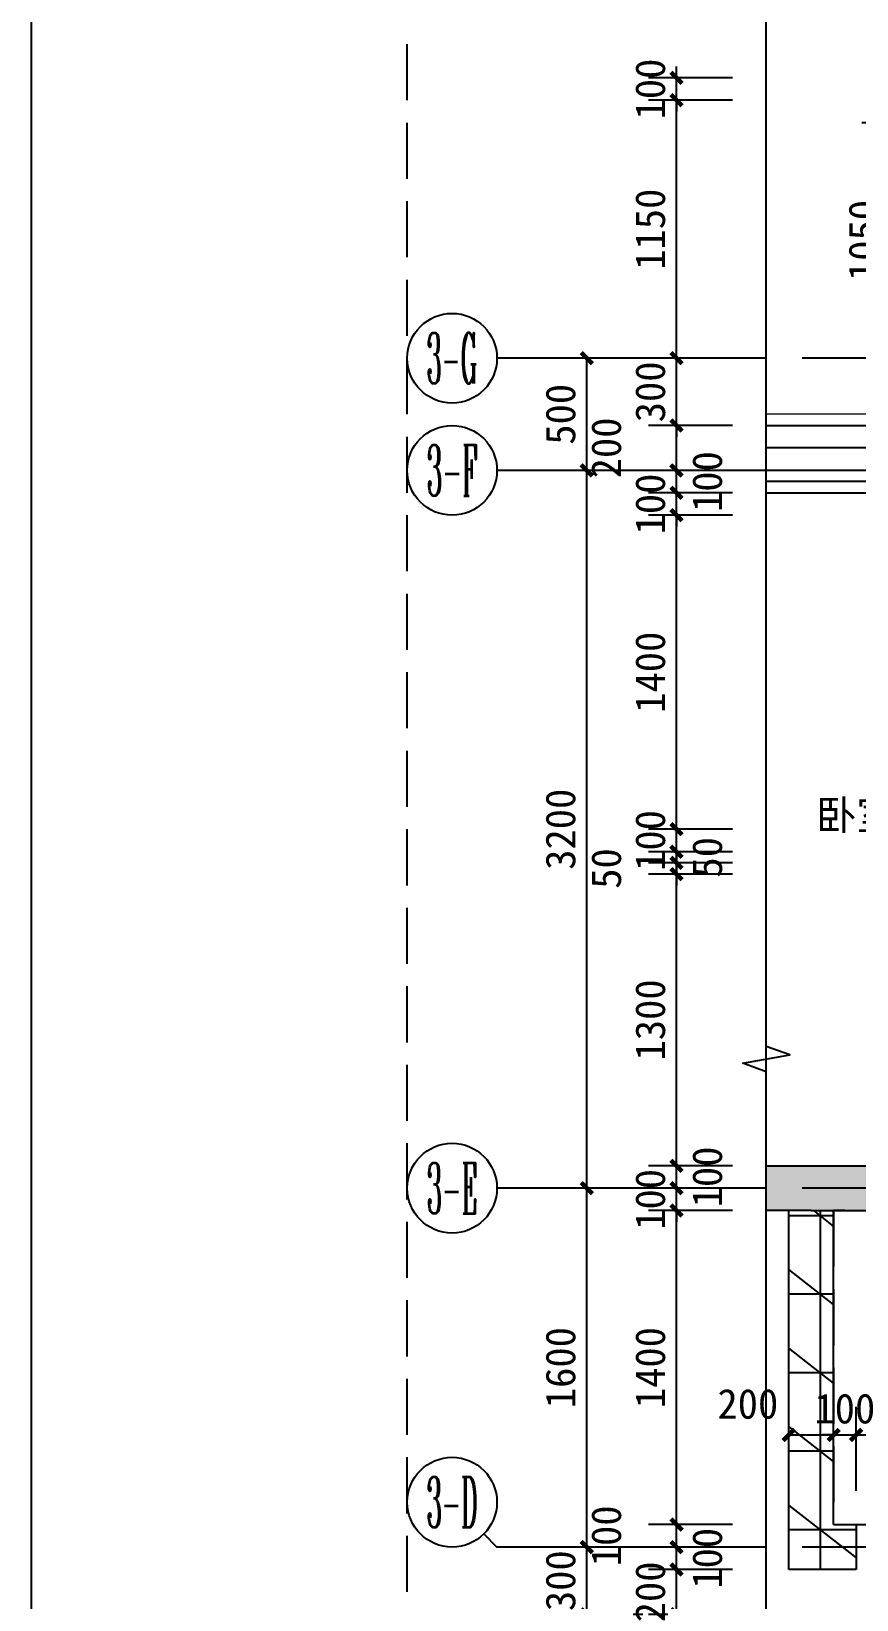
# Model space of a CAD drawing. Extents: x -10817 to 167545, y 26551 to 157048.
# Drawn here: x 74833 to 78511, y 118339 to 125331 of the extents above; entities that cross this region are included whole.
import ezdxf
from ezdxf.enums import TextEntityAlignment as Align
from ezdxf.xclip import XClip

# ---------------------------------------------------------------- set-up
doc = ezdxf.new("R2010")
doc.units = 0
doc.header["$LTSCALE"] = 1000
doc.header["$MEASUREMENT"] = 0
doc.header["$XCLIPFRAME"] = 0
doc.linetypes.add('DASH', pattern=[0.35, 0.25, -0.1])
doc.linetypes.add('DOTE', pattern=[2.42, 2, -0.2, 0.02, -0.2])
doc.layers.get('Defpoints').update_dxf_attribs({"color": 30, "linetype": 'DASH'})
for name, color, linetype in [('120-墙体$0$120-墙体$0$A-COLU-CONC-HATC', 204, 'Continuous'), ('120-墙体$0$120-墙体$0$A-DOOR', 51, 'Continuous'), ('120-墙体$0$120-墙体$0$A-WALL-CONC', 9, 'Continuous'), ('120-墙体$0$A-FLOR-HRAL', 71, 'Continuous'), ('120-墙体$0$A-WALL-BLOK', 131, 'Continuous'), ('3#-夹层$0$A-ANNO-TEXT', 7, 'Continuous'), ('A-ANNO-AXIS-CIRC', 3, 'Continuous'), ('A-ANNO-AXIS-TEXT', 7, 'Continuous'), ('A-ANNO-DIMS', 3, 'Continuous'), ('A-ANNO-DOTE', 10, 'DOTE'), ('A-ANNO-SYMB', 3, 'Continuous'), ('AXIS_TEXT', 7, 'Continuous')]:
    doc.layers.add(name, color=color, linetype=linetype)
doc.layers.add('3#楼J层线脚$0$A-00-15-4#-PM-TF$0$00-装饰-看', color=46, linetype='Continuous', lineweight=5)
doc.styles.add('3#-夹层$0$Standard', font='')
doc.styles.add('_TCH_AXIS', font='COMPLEX', dxfattribs={"bigfont": 'GBCBIG'})
doc.styles.add('_TCH_DIM_T3', font='')
doc.styles.add('COMPLEX', font='COMPLEX')
doc.styles.get('3#-夹层$0$Standard').set_extended_font_data('SimSun')
doc.styles.get('_TCH_DIM_T3').set_extended_font_data('SimSun')
doc.dimstyles.new('_TCH_ARCH&&50', dxfattribs={"dimtxt": 132.911392, "dimasz": 50, "dimexe": 125, "dimexo": 150, "dimgap": 50, "dimtad": 1, "dimdec": 0, "dimzin": 0, "dimdsep": 46, "dimtxsty": '_TCH_DIM_T3', "dimblk": 'ARCHTICK', "dimcen": 0.09, "dimclrt": 7, "dimazin": 2, "dimtfac": 1, "dimtdec": 0, "dimtix": 1, "dimtmove": 2, "dimatfit": 3, "dimfxl": 50, "dimtolj": 1, "dimtzin": 0, "dimarcsym": 0})
pattern_1 = [(0, (0, 0), (0, 350), []), (37.875, (400, 0), (-169.615, 218.077), []), (90, (400, 0), (-450, 3e-14), [])]

# ---------------------------------------------------------------- blocks, each defined once
blk = doc.blocks.new('120-墙体$0$120-墙体$0$$TCHSYS$WIN2D')
for p, q in [((-0.5, 0.5), (0.5, 0.5)), ((-0.5, 0.5), (-0.5, -0.5)), ((0.5, 0.5), (0.5, -0.5)), ((0.5, 0.1667), (-0.5, 0.1667)), ((0.5, -0.1667), (-0.5, -0.1667)), ((-0.5, -0.5), (0.5, -0.5))]:
    blk.add_line(p, q)
blk = doc.blocks.new('120-墙体')
at = {"layer": '120-墙体$0$120-墙体$0$A-COLU-CONC-HATC'}
for points in [[(-6950, -3300), (-6950, -3100), (-7800, -3100), (-7800, -3300)], [(-6950, -3300), (-6350, -3300), (-6350, -3100), (-6950, -3100)]]:
    blk.add_hatch(color=256, dxfattribs=at).paths.add_polyline_path(points)
h = blk.add_hatch(dxfattribs=at)
h.set_pattern_fill('空心砖', color=256, scale=100, style=0)
h.set_pattern_definition(pattern_1)
h.paths.add_polyline_path([(-7050, -4700), (-6850, -4900), (-6850, -3300), (-7050, -3300)])
h = blk.add_hatch(dxfattribs=at)
h.set_pattern_fill('空心砖', color=256, scale=100, style=0)
h.set_pattern_definition(pattern_1)
h.paths.add_polyline_path([(-7050, -4700), (-7150, -4700), (-7150, -4900), (-6850, -4900)])
at = {"layer": '120-墙体$0$120-墙体$0$A-WALL-CONC'}
for p, q in [((-6950, -3100), (-7800, -3100)), ((-6350, -3100), (-6950, -3100)), ((-6950, -3300), (-7800, -3300)), ((-6950, -3300), (-6350, -3300))]:
    blk.add_line(p, q, dxfattribs=at)
at = {"layer": '120-墙体$0$A-FLOR-HRAL'}
blk.add_lwpolyline([(-7200, -50), (-5700, -50), (-5700, -100), (-7200, -100)], close=True, dxfattribs=at)
at = {"layer": '120-墙体$0$A-WALL-BLOK'}
for p, q in [((-7050, -4700), (-7050, -3300)), ((-6850, -4900), (-6850, -3300)), ((-7050, -4700), (-7150, -4700)), ((-7150, -4700), (-7150, -4900)), ((-7150, -4900), (-6850, -4900))]:
    blk.add_line(p, q, dxfattribs=at)
at = {"layer": 'Defpoints'}
blk.add_lwpolyline([(-7800, 100), (-7800, -3300), (-7050, -3300), (-7050, -4700), (-8350, -4700), (-8350, -7200), (-9550, -7200), (-9550, -11200)], dxfattribs=at)
at = {"layer": '120-墙体$0$120-墙体$0$A-DOOR', "xscale": -1500, "yscale": -300, "zscale": 300}
blk.add_blockref('120-墙体$0$120-墙体$0$$TCHSYS$WIN2D', (-6450, 50), dxfattribs=at)
blk = doc.blocks.new('3#楼J层线脚')
at = {"layer": '3#楼J层线脚$0$A-00-15-4#-PM-TF$0$00-装饰-看', "color": 251}
blk.add_lwpolyline([(2450, 7350), (3950, 7350)], dxfattribs=at)
blk = doc.blocks.new('_ArchTick')
at = {"color": 0, "linetype": 'ByBlock', "const_width": 0.4}
blk.add_lwpolyline([(-0.5, -0.5), (0.5, 0.5)], dxfattribs=at)
blk = doc.blocks.new('*D2754')
at = {"layer": 'A-ANNO-DIMS', "color": 0, "lineweight": -2, "transparency": 16777216}
for p, q in [((78908.3, 124923.4), (78533.3, 124923.4)), ((78658.3, 123873.5), (78658.3, 124923.4)), ((78908.3, 123873.5), (78533.3, 123873.5))]:
    blk.add_line(p, q, dxfattribs=at)
at = {"layer": 'Defpoints', "color": 0, "transparency": 16777216}
for p in [(78658.3, 124923.4), (79058.3, 124923.4), (79058.3, 123873.5)]:
    blk.add_point(p, dxfattribs=at)
at = {"layer": 'A-ANNO-DIMS', "color": 0, "lineweight": -2, "transparency": 16777216, "xscale": 50, "yscale": 50, "zscale": 50}
for p, rotation in [((78658.3, 124923.4), 90), ((78658.3, 123873.5), 270)]:
    blk.add_blockref('_ArchTick', p, dxfattribs=dict(at, rotation=rotation))
at = {"layer": 'A-ANNO-DIMS', "color": 7, "transparency": 16777216, "insert": (78541.9, 124398.5), "char_height": 132.91, "attachment_point": 5, "rotation": 90, "style": '_TCH_DIM_T3'}
blk.add_mtext('\\A1;1050', dxfattribs=at)
blk = doc.blocks.new('*D3031')
at = {"layer": 'A-ANNO-DIMS', "color": 0, "lineweight": -2, "transparency": 16777216}
for p, q in [((77708.1, 118473.5), (77708.1, 118523.5)), ((77958.1, 118473.5), (77583.1, 118473.5)), ((77708.1, 118273.5), (77708.1, 118473.5)), ((77958.1, 118273.5), (77583.1, 118273.5)), ((77708.1, 118273.5), (77708.1, 118223.5))]:
    blk.add_line(p, q, dxfattribs=at)
at = {"layer": 'Defpoints', "color": 0, "transparency": 16777216}
for p in [(77708.1, 118473.5), (78108.1, 118473.5), (78108.1, 118273.5)]:
    blk.add_point(p, dxfattribs=at)
at = {"layer": 'A-ANNO-DIMS', "color": 0, "lineweight": -2, "transparency": 16777216, "xscale": 50, "yscale": 50, "zscale": 50}
for p, rotation in [((77708.1, 118473.5), 270), ((77708.1, 118273.5), 90)]:
    blk.add_blockref('_ArchTick', p, dxfattribs=dict(at, rotation=rotation))
at = {"layer": 'A-ANNO-DIMS', "color": 7, "transparency": 16777216, "insert": (77591.7, 118373.5), "char_height": 132.91, "attachment_point": 5, "rotation": 90, "style": '_TCH_DIM_T3'}
blk.add_mtext('\\A1;200', dxfattribs=at)
blk = doc.blocks.new('*D3032')
at = {"layer": 'A-ANNO-DIMS', "color": 0, "lineweight": -2, "transparency": 16777216}
for p, q in [((77958.1, 118573.5), (77583.1, 118573.5)), ((77708.1, 118473.5), (77708.1, 118573.5)), ((77958.1, 118473.5), (77583.1, 118473.5))]:
    blk.add_line(p, q, dxfattribs=at)
at = {"layer": 'Defpoints', "color": 0, "transparency": 16777216}
for p in [(77708.1, 118573.5), (78108.1, 118573.5), (78108.1, 118473.5)]:
    blk.add_point(p, dxfattribs=at)
at = {"layer": 'A-ANNO-DIMS', "color": 0, "lineweight": -2, "transparency": 16777216, "xscale": 50, "yscale": 50, "zscale": 50}
for p, rotation in [((77708.1, 118573.5), 90), ((77708.1, 118473.5), 270)]:
    blk.add_blockref('_ArchTick', p, dxfattribs=dict(at, rotation=rotation))
at = {"layer": 'A-ANNO-DIMS', "color": 7, "transparency": 16777216, "insert": (77845.6, 118523.5), "char_height": 132.91, "attachment_point": 5, "rotation": 90, "style": '_TCH_DIM_T3'}
blk.add_mtext('\\A1;100', dxfattribs=at)
blk = doc.blocks.new('*D3033')
at = {"layer": 'A-ANNO-DIMS', "color": 0, "lineweight": -2, "transparency": 16777216}
for p, q in [((77958.1, 118673.5), (77583.1, 118673.5)), ((77708.1, 118573.5), (77708.1, 118673.5)), ((77958.1, 118573.5), (77583.1, 118573.5))]:
    blk.add_line(p, q, dxfattribs=at)
at = {"layer": 'Defpoints', "color": 0, "transparency": 16777216}
for p in [(77708.1, 118673.5), (78108.1, 118673.5), (78108.1, 118573.5)]:
    blk.add_point(p, dxfattribs=at)
at = {"layer": 'A-ANNO-DIMS', "color": 0, "lineweight": -2, "transparency": 16777216, "xscale": 50, "yscale": 50, "zscale": 50}
for p, rotation in [((77708.1, 118673.5), 90), ((77708.1, 118573.5), 270)]:
    blk.add_blockref('_ArchTick', p, dxfattribs=dict(at, rotation=rotation))
at = {"layer": 'A-ANNO-DIMS', "color": 7, "transparency": 16777216, "insert": (77395.6, 118623.5), "char_height": 132.91, "attachment_point": 5, "rotation": 90, "style": '_TCH_DIM_T3'}
blk.add_mtext('\\A1;100', dxfattribs=at)
blk = doc.blocks.new('*D3034')
at = {"layer": 'A-ANNO-DIMS', "color": 0, "lineweight": -2, "transparency": 16777216}
for p, q in [((77958.1, 120073.5), (77583.1, 120073.5)), ((77708.1, 118673.5), (77708.1, 120073.5)), ((77958.1, 118673.5), (77583.1, 118673.5))]:
    blk.add_line(p, q, dxfattribs=at)
at = {"layer": 'Defpoints', "color": 0, "transparency": 16777216}
for p in [(77708.1, 120073.5), (78108.1, 120073.5), (78108.1, 118673.5)]:
    blk.add_point(p, dxfattribs=at)
at = {"layer": 'A-ANNO-DIMS', "color": 0, "lineweight": -2, "transparency": 16777216, "xscale": 50, "yscale": 50, "zscale": 50}
for p, rotation in [((77708.1, 120073.5), 90), ((77708.1, 118673.5), 270)]:
    blk.add_blockref('_ArchTick', p, dxfattribs=dict(at, rotation=rotation))
at = {"layer": 'A-ANNO-DIMS', "color": 7, "transparency": 16777216, "insert": (77591.7, 119373.5), "char_height": 132.91, "attachment_point": 5, "rotation": 90, "style": '_TCH_DIM_T3'}
blk.add_mtext('\\A1;1400', dxfattribs=at)
blk = doc.blocks.new('*D3035')
at = {"layer": 'A-ANNO-DIMS', "color": 0, "lineweight": -2, "transparency": 16777216}
for p, q in [((77708.1, 120173.5), (77708.1, 120223.5)), ((77958.1, 120173.5), (77583.1, 120173.5)), ((77708.1, 120073.5), (77708.1, 120173.5)), ((77958.1, 120073.5), (77583.1, 120073.5)), ((77708.1, 120073.5), (77708.1, 120023.5))]:
    blk.add_line(p, q, dxfattribs=at)
at = {"layer": 'Defpoints', "color": 0, "transparency": 16777216}
for p in [(77708.1, 120173.5), (78108.1, 120173.5), (78108.1, 120073.5)]:
    blk.add_point(p, dxfattribs=at)
at = {"layer": 'A-ANNO-DIMS', "color": 0, "lineweight": -2, "transparency": 16777216, "xscale": 50, "yscale": 50, "zscale": 50}
for p, rotation in [((77708.1, 120173.5), 270), ((77708.1, 120073.5), 90)]:
    blk.add_blockref('_ArchTick', p, dxfattribs=dict(at, rotation=rotation))
at = {"layer": 'A-ANNO-DIMS', "color": 7, "transparency": 16777216, "insert": (77591.7, 120123.5), "char_height": 132.91, "attachment_point": 5, "rotation": 90, "style": '_TCH_DIM_T3'}
blk.add_mtext('\\A1;100', dxfattribs=at)
blk = doc.blocks.new('*D3036')
at = {"layer": 'A-ANNO-DIMS', "color": 0, "lineweight": -2, "transparency": 16777216}
for p, q in [((77958.1, 120273.5), (77583.1, 120273.5)), ((77708.1, 120173.5), (77708.1, 120273.5)), ((77958.1, 120173.5), (77583.1, 120173.5))]:
    blk.add_line(p, q, dxfattribs=at)
at = {"layer": 'Defpoints', "color": 0, "transparency": 16777216}
for p in [(77708.1, 120273.5), (78108.1, 120273.5), (78108.1, 120173.5)]:
    blk.add_point(p, dxfattribs=at)
at = {"layer": 'A-ANNO-DIMS', "color": 0, "lineweight": -2, "transparency": 16777216, "xscale": 50, "yscale": 50, "zscale": 50}
for p, rotation in [((77708.1, 120273.5), 90), ((77708.1, 120173.5), 270)]:
    blk.add_blockref('_ArchTick', p, dxfattribs=dict(at, rotation=rotation))
at = {"layer": 'A-ANNO-DIMS', "color": 7, "transparency": 16777216, "insert": (77845.6, 120223.5), "char_height": 132.91, "attachment_point": 5, "rotation": 90, "style": '_TCH_DIM_T3'}
blk.add_mtext('\\A1;100', dxfattribs=at)
blk = doc.blocks.new('*D3037')
at = {"layer": 'A-ANNO-DIMS', "color": 0, "lineweight": -2, "transparency": 16777216}
for p, q in [((77958.1, 121573.5), (77583.1, 121573.5)), ((77708.1, 120273.5), (77708.1, 121573.5)), ((77958.1, 120273.5), (77583.1, 120273.5))]:
    blk.add_line(p, q, dxfattribs=at)
at = {"layer": 'Defpoints', "color": 0, "transparency": 16777216}
for p in [(77708.1, 121573.5), (78108.1, 121573.5), (78108.1, 120273.5)]:
    blk.add_point(p, dxfattribs=at)
at = {"layer": 'A-ANNO-DIMS', "color": 0, "lineweight": -2, "transparency": 16777216, "xscale": 50, "yscale": 50, "zscale": 50}
for p, rotation in [((77708.1, 121573.5), 90), ((77708.1, 120273.5), 270)]:
    blk.add_blockref('_ArchTick', p, dxfattribs=dict(at, rotation=rotation))
at = {"layer": 'A-ANNO-DIMS', "color": 7, "transparency": 16777216, "insert": (77591.7, 120923.5), "char_height": 132.91, "attachment_point": 5, "rotation": 90, "style": '_TCH_DIM_T3'}
blk.add_mtext('\\A1;1300', dxfattribs=at)
blk = doc.blocks.new('*D3038')
at = {"layer": 'A-ANNO-DIMS', "color": 0, "lineweight": -2, "transparency": 16777216}
for p, q in [((77708.1, 121623.5), (77708.1, 121673.5)), ((77958.1, 121623.5), (77583.1, 121623.5)), ((77708.1, 121573.5), (77708.1, 121623.5)), ((77958.1, 121573.5), (77583.1, 121573.5)), ((77708.1, 121573.5), (77708.1, 121523.5))]:
    blk.add_line(p, q, dxfattribs=at)
at = {"layer": 'Defpoints', "color": 0, "transparency": 16777216}
for p in [(77708.1, 121623.5), (78108.1, 121623.5), (78108.1, 121573.5)]:
    blk.add_point(p, dxfattribs=at)
at = {"layer": 'A-ANNO-DIMS', "color": 0, "lineweight": -2, "transparency": 16777216, "xscale": 50, "yscale": 50, "zscale": 50}
for p, rotation in [((77708.1, 121623.5), 270), ((77708.1, 121573.5), 90)]:
    blk.add_blockref('_ArchTick', p, dxfattribs=dict(at, rotation=rotation))
at = {"layer": 'A-ANNO-DIMS', "color": 7, "transparency": 16777216, "insert": (77395.6, 121598.5), "char_height": 132.91, "attachment_point": 5, "rotation": 90, "style": '_TCH_DIM_T3'}
blk.add_mtext('\\A1;50', dxfattribs=at)
blk = doc.blocks.new('*D3039')
at = {"layer": 'A-ANNO-DIMS', "color": 0, "lineweight": -2, "transparency": 16777216}
for p, q in [((77708.1, 121673.5), (77708.1, 121723.5)), ((77958.1, 121673.5), (77583.1, 121673.5)), ((77708.1, 121623.5), (77708.1, 121673.5)), ((77958.1, 121623.5), (77583.1, 121623.5)), ((77708.1, 121623.5), (77708.1, 121573.5))]:
    blk.add_line(p, q, dxfattribs=at)
at = {"layer": 'Defpoints', "color": 0, "transparency": 16777216}
for p in [(77708.1, 121673.5), (78108.1, 121673.5), (78108.1, 121623.5)]:
    blk.add_point(p, dxfattribs=at)
at = {"layer": 'A-ANNO-DIMS', "color": 0, "lineweight": -2, "transparency": 16777216, "xscale": 50, "yscale": 50, "zscale": 50}
for p, rotation in [((77708.1, 121673.5), 270), ((77708.1, 121623.5), 90)]:
    blk.add_blockref('_ArchTick', p, dxfattribs=dict(at, rotation=rotation))
at = {"layer": 'A-ANNO-DIMS', "color": 7, "transparency": 16777216, "insert": (77845.6, 121648.5), "char_height": 132.91, "attachment_point": 5, "rotation": 90, "style": '_TCH_DIM_T3'}
blk.add_mtext('\\A1;50', dxfattribs=at)
blk = doc.blocks.new('*D3040')
at = {"layer": 'A-ANNO-DIMS', "color": 0, "lineweight": -2, "transparency": 16777216}
for p, q in [((77708.1, 121773.5), (77708.1, 121823.5)), ((77958.1, 121773.5), (77583.1, 121773.5)), ((77708.1, 121673.5), (77708.1, 121773.5)), ((77958.1, 121673.5), (77583.1, 121673.5)), ((77708.1, 121673.5), (77708.1, 121623.5))]:
    blk.add_line(p, q, dxfattribs=at)
at = {"layer": 'Defpoints', "color": 0, "transparency": 16777216}
for p in [(77708.1, 121773.5), (78108.1, 121773.5), (78108.1, 121673.5)]:
    blk.add_point(p, dxfattribs=at)
at = {"layer": 'A-ANNO-DIMS', "color": 0, "lineweight": -2, "transparency": 16777216, "xscale": 50, "yscale": 50, "zscale": 50}
for p, rotation in [((77708.1, 121773.5), 270), ((77708.1, 121673.5), 90)]:
    blk.add_blockref('_ArchTick', p, dxfattribs=dict(at, rotation=rotation))
at = {"layer": 'A-ANNO-DIMS', "color": 7, "transparency": 16777216, "insert": (77591.7, 121723.5), "char_height": 132.91, "attachment_point": 5, "rotation": 90, "style": '_TCH_DIM_T3'}
blk.add_mtext('\\A1;100', dxfattribs=at)
blk = doc.blocks.new('*D3041')
at = {"layer": 'A-ANNO-DIMS', "color": 0, "lineweight": -2, "transparency": 16777216}
for p, q in [((77958.1, 123173.5), (77583.1, 123173.5)), ((77708.1, 121773.5), (77708.1, 123173.5)), ((77958.1, 121773.5), (77583.1, 121773.5))]:
    blk.add_line(p, q, dxfattribs=at)
at = {"layer": 'Defpoints', "color": 0, "transparency": 16777216}
for p in [(77708.1, 123173.5), (78108.1, 123173.5), (78108.1, 121773.5)]:
    blk.add_point(p, dxfattribs=at)
at = {"layer": 'A-ANNO-DIMS', "color": 0, "lineweight": -2, "transparency": 16777216, "xscale": 50, "yscale": 50, "zscale": 50}
for p, rotation in [((77708.1, 123173.5), 90), ((77708.1, 121773.5), 270)]:
    blk.add_blockref('_ArchTick', p, dxfattribs=dict(at, rotation=rotation))
at = {"layer": 'A-ANNO-DIMS', "color": 7, "transparency": 16777216, "insert": (77591.7, 122473.5), "char_height": 132.91, "attachment_point": 5, "rotation": 90, "style": '_TCH_DIM_T3'}
blk.add_mtext('\\A1;1400', dxfattribs=at)
blk = doc.blocks.new('*D3042')
at = {"layer": 'A-ANNO-DIMS', "color": 0, "lineweight": -2, "transparency": 16777216}
for p, q in [((77958.1, 123273.5), (77583.1, 123273.5)), ((77708.1, 123273.5), (77708.1, 123323.5)), ((77708.1, 123173.5), (77708.1, 123273.5)), ((77958.1, 123173.5), (77583.1, 123173.5)), ((77708.1, 123173.5), (77708.1, 123123.5))]:
    blk.add_line(p, q, dxfattribs=at)
at = {"layer": 'Defpoints', "color": 0, "transparency": 16777216}
for p in [(77708.1, 123273.5), (78108.1, 123273.5), (78108.1, 123173.5)]:
    blk.add_point(p, dxfattribs=at)
at = {"layer": 'A-ANNO-DIMS', "color": 0, "lineweight": -2, "transparency": 16777216, "xscale": 50, "yscale": 50, "zscale": 50}
for p, rotation in [((77708.1, 123273.5), 270), ((77708.1, 123173.5), 90)]:
    blk.add_blockref('_ArchTick', p, dxfattribs=dict(at, rotation=rotation))
at = {"layer": 'A-ANNO-DIMS', "color": 7, "transparency": 16777216, "insert": (77591.7, 123223.5), "char_height": 132.91, "attachment_point": 5, "rotation": 90, "style": '_TCH_DIM_T3'}
blk.add_mtext('\\A1;100', dxfattribs=at)
blk = doc.blocks.new('*D3043')
at = {"layer": 'A-ANNO-DIMS', "color": 0, "lineweight": -2, "transparency": 16777216}
for p, q in [((77958.1, 123373.5), (77583.1, 123373.5)), ((77708.1, 123273.5), (77708.1, 123373.5)), ((77958.1, 123273.5), (77583.1, 123273.5))]:
    blk.add_line(p, q, dxfattribs=at)
at = {"layer": 'Defpoints', "color": 0, "transparency": 16777216}
for p in [(77708.1, 123373.5), (78108.1, 123373.5), (78108.1, 123273.5)]:
    blk.add_point(p, dxfattribs=at)
at = {"layer": 'A-ANNO-DIMS', "color": 0, "lineweight": -2, "transparency": 16777216, "xscale": 50, "yscale": 50, "zscale": 50}
for p, rotation in [((77708.1, 123373.5), 90), ((77708.1, 123273.5), 270)]:
    blk.add_blockref('_ArchTick', p, dxfattribs=dict(at, rotation=rotation))
at = {"layer": 'A-ANNO-DIMS', "color": 7, "transparency": 16777216, "insert": (77845.6, 123323.5), "char_height": 132.91, "attachment_point": 5, "rotation": 90, "style": '_TCH_DIM_T3'}
blk.add_mtext('\\A1;100', dxfattribs=at)
blk = doc.blocks.new('*D3044')
at = {"layer": 'A-ANNO-DIMS', "color": 0, "lineweight": -2, "transparency": 16777216}
for p, q in [((77958.1, 123573.5), (77583.1, 123573.5)), ((77708.1, 123373.5), (77708.1, 123573.5)), ((77958.1, 123373.5), (77583.1, 123373.5))]:
    blk.add_line(p, q, dxfattribs=at)
at = {"layer": 'Defpoints', "color": 0, "transparency": 16777216}
for p in [(77708.1, 123573.5), (78108.1, 123573.5), (78108.1, 123373.5)]:
    blk.add_point(p, dxfattribs=at)
at = {"layer": 'A-ANNO-DIMS', "color": 0, "lineweight": -2, "transparency": 16777216, "xscale": 50, "yscale": 50, "zscale": 50}
for p, rotation in [((77708.1, 123573.5), 90), ((77708.1, 123373.5), 270)]:
    blk.add_blockref('_ArchTick', p, dxfattribs=dict(at, rotation=rotation))
at = {"layer": 'A-ANNO-DIMS', "color": 7, "transparency": 16777216, "insert": (77395.6, 123473.5), "char_height": 132.91, "attachment_point": 5, "rotation": 90, "style": '_TCH_DIM_T3'}
blk.add_mtext('\\A1;200', dxfattribs=at)
blk = doc.blocks.new('*D3045')
at = {"layer": 'A-ANNO-DIMS', "color": 0, "lineweight": -2, "transparency": 16777216}
for p, q in [((77708.1, 123873.5), (77708.1, 123923.5)), ((77958.1, 123873.5), (77583.1, 123873.5)), ((77708.1, 123573.5), (77708.1, 123873.5)), ((77958.1, 123573.5), (77583.1, 123573.5)), ((77708.1, 123573.5), (77708.1, 123523.5))]:
    blk.add_line(p, q, dxfattribs=at)
at = {"layer": 'Defpoints', "color": 0, "transparency": 16777216}
for p in [(77708.1, 123873.5), (78108.1, 123873.5), (78108.1, 123573.5)]:
    blk.add_point(p, dxfattribs=at)
at = {"layer": 'A-ANNO-DIMS', "color": 0, "lineweight": -2, "transparency": 16777216, "xscale": 50, "yscale": 50, "zscale": 50}
for p, rotation in [((77708.1, 123873.5), 270), ((77708.1, 123573.5), 90)]:
    blk.add_blockref('_ArchTick', p, dxfattribs=dict(at, rotation=rotation))
at = {"layer": 'A-ANNO-DIMS', "color": 7, "transparency": 16777216, "insert": (77591.7, 123723.5), "char_height": 132.91, "attachment_point": 5, "rotation": 90, "style": '_TCH_DIM_T3'}
blk.add_mtext('\\A1;300', dxfattribs=at)
blk = doc.blocks.new('*D3046')
at = {"layer": 'A-ANNO-DIMS', "color": 0, "lineweight": -2, "transparency": 16777216}
for p, q in [((77958.1, 125023.5), (77583.1, 125023.5)), ((77708.1, 123873.5), (77708.1, 125023.5)), ((77958.1, 123873.5), (77583.1, 123873.5))]:
    blk.add_line(p, q, dxfattribs=at)
at = {"layer": 'Defpoints', "color": 0, "transparency": 16777216}
for p in [(77708.1, 125023.5), (78108.1, 125023.5), (78108.1, 123873.5)]:
    blk.add_point(p, dxfattribs=at)
at = {"layer": 'A-ANNO-DIMS', "color": 0, "lineweight": -2, "transparency": 16777216, "xscale": 50, "yscale": 50, "zscale": 50}
for p, rotation in [((77708.1, 125023.5), 90), ((77708.1, 123873.5), 270)]:
    blk.add_blockref('_ArchTick', p, dxfattribs=dict(at, rotation=rotation))
at = {"layer": 'A-ANNO-DIMS', "color": 7, "transparency": 16777216, "insert": (77591.7, 124448.5), "char_height": 132.91, "attachment_point": 5, "rotation": 90, "style": '_TCH_DIM_T3'}
blk.add_mtext('\\A1;1150', dxfattribs=at)
blk = doc.blocks.new('*D3047')
at = {"layer": 'A-ANNO-DIMS', "color": 0, "lineweight": -2, "transparency": 16777216}
for p, q in [((77708.1, 125123.5), (77708.1, 125173.5)), ((77958.1, 125123.5), (77583.1, 125123.5)), ((77708.1, 125023.5), (77708.1, 125123.5)), ((77958.1, 125023.5), (77583.1, 125023.5)), ((77708.1, 125023.5), (77708.1, 124973.5))]:
    blk.add_line(p, q, dxfattribs=at)
at = {"layer": 'Defpoints', "color": 0, "transparency": 16777216}
for p in [(77708.1, 125123.5), (78108.1, 125123.5), (78108.1, 125023.5)]:
    blk.add_point(p, dxfattribs=at)
at = {"layer": 'A-ANNO-DIMS', "color": 0, "lineweight": -2, "transparency": 16777216, "xscale": 50, "yscale": 50, "zscale": 50}
for p, rotation in [((77708.1, 125123.5), 270), ((77708.1, 125023.5), 90)]:
    blk.add_blockref('_ArchTick', p, dxfattribs=dict(at, rotation=rotation))
at = {"layer": 'A-ANNO-DIMS', "color": 7, "transparency": 16777216, "insert": (77591.7, 125073.5), "char_height": 132.91, "attachment_point": 5, "rotation": 90, "style": '_TCH_DIM_T3'}
blk.add_mtext('\\A1;100', dxfattribs=at)
blk = doc.blocks.new('*D3049')
at = {"layer": 'A-ANNO-DIMS', "color": 0, "lineweight": -2, "transparency": 16777216}
for p, q in [((77308.1, 118573.5), (77308.1, 118623.5)), ((77558.1, 118573.5), (77183.1, 118573.5)), ((77308.1, 118273.5), (77308.1, 118573.5)), ((77558.1, 118273.5), (77183.1, 118273.5)), ((77308.1, 118273.5), (77308.1, 118223.5))]:
    blk.add_line(p, q, dxfattribs=at)
at = {"layer": 'Defpoints', "color": 0, "transparency": 16777216}
for p in [(77308.1, 118573.5), (77708.1, 118573.5), (77708.1, 118273.5)]:
    blk.add_point(p, dxfattribs=at)
at = {"layer": 'A-ANNO-DIMS', "color": 0, "lineweight": -2, "transparency": 16777216, "xscale": 50, "yscale": 50, "zscale": 50}
for p, rotation in [((77308.1, 118573.5), 270), ((77308.1, 118273.5), 90)]:
    blk.add_blockref('_ArchTick', p, dxfattribs=dict(at, rotation=rotation))
at = {"layer": 'A-ANNO-DIMS', "color": 7, "transparency": 16777216, "insert": (77191.7, 118423.5), "char_height": 132.91, "attachment_point": 5, "rotation": 90, "style": '_TCH_DIM_T3'}
blk.add_mtext('\\A1;300', dxfattribs=at)
blk = doc.blocks.new('*D3050')
at = {"layer": 'A-ANNO-DIMS', "color": 0, "lineweight": -2, "transparency": 16777216}
for p, q in [((77558.1, 120173.5), (77183.1, 120173.5)), ((77308.1, 118573.5), (77308.1, 120173.5)), ((77558.1, 118573.5), (77183.1, 118573.5))]:
    blk.add_line(p, q, dxfattribs=at)
at = {"layer": 'Defpoints', "color": 0, "transparency": 16777216}
for p in [(77308.1, 120173.5), (77708.1, 120173.5), (77708.1, 118573.5)]:
    blk.add_point(p, dxfattribs=at)
at = {"layer": 'A-ANNO-DIMS', "color": 0, "lineweight": -2, "transparency": 16777216, "xscale": 50, "yscale": 50, "zscale": 50}
for p, rotation in [((77308.1, 120173.5), 90), ((77308.1, 118573.5), 270)]:
    blk.add_blockref('_ArchTick', p, dxfattribs=dict(at, rotation=rotation))
at = {"layer": 'A-ANNO-DIMS', "color": 7, "transparency": 16777216, "insert": (77191.7, 119373.5), "char_height": 132.91, "attachment_point": 5, "rotation": 90, "style": '_TCH_DIM_T3'}
blk.add_mtext('\\A1;1600', dxfattribs=at)
blk = doc.blocks.new('*D3051')
at = {"layer": 'A-ANNO-DIMS', "color": 0, "lineweight": -2, "transparency": 16777216}
for p, q in [((77558.1, 123373.5), (77183.1, 123373.5)), ((77308.1, 120173.5), (77308.1, 123373.5)), ((77558.1, 120173.5), (77183.1, 120173.5))]:
    blk.add_line(p, q, dxfattribs=at)
at = {"layer": 'Defpoints', "color": 0, "transparency": 16777216}
for p in [(77308.1, 123373.5), (77708.1, 123373.5), (77708.1, 120173.5)]:
    blk.add_point(p, dxfattribs=at)
at = {"layer": 'A-ANNO-DIMS', "color": 0, "lineweight": -2, "transparency": 16777216, "xscale": 50, "yscale": 50, "zscale": 50}
for p, rotation in [((77308.1, 123373.5), 90), ((77308.1, 120173.5), 270)]:
    blk.add_blockref('_ArchTick', p, dxfattribs=dict(at, rotation=rotation))
at = {"layer": 'A-ANNO-DIMS', "color": 7, "transparency": 16777216, "insert": (77191.7, 121773.5), "char_height": 132.91, "attachment_point": 5, "rotation": 90, "style": '_TCH_DIM_T3'}
blk.add_mtext('\\A1;3200', dxfattribs=at)
blk = doc.blocks.new('*D3052')
at = {"layer": 'A-ANNO-DIMS', "color": 0, "lineweight": -2, "transparency": 16777216}
for p, q in [((77558.1, 123873.5), (77183.1, 123873.5)), ((77308.1, 123373.5), (77308.1, 123873.5)), ((77558.1, 123373.5), (77183.1, 123373.5))]:
    blk.add_line(p, q, dxfattribs=at)
at = {"layer": 'Defpoints', "color": 0, "transparency": 16777216}
for p in [(77308.1, 123873.5), (77708.1, 123873.5), (77708.1, 123373.5)]:
    blk.add_point(p, dxfattribs=at)
at = {"layer": 'A-ANNO-DIMS', "color": 0, "lineweight": -2, "transparency": 16777216, "xscale": 50, "yscale": 50, "zscale": 50}
for p, rotation in [((77308.1, 123873.5), 90), ((77308.1, 123373.5), 270)]:
    blk.add_blockref('_ArchTick', p, dxfattribs=dict(at, rotation=rotation))
at = {"layer": 'A-ANNO-DIMS', "color": 7, "transparency": 16777216, "insert": (77191.7, 123623.5), "char_height": 132.91, "attachment_point": 5, "rotation": 90, "style": '_TCH_DIM_T3'}
blk.add_mtext('\\A1;500', dxfattribs=at)
blk = doc.blocks.new('*D3089')
at = {"layer": 'A-ANNO-DIMS', "color": 0, "lineweight": -2, "transparency": 16777216}
for p, q in [((78508.2, 118823.5), (78508.2, 119198.5)), ((79608.2, 118823.5), (79608.2, 119198.5)), ((78508.2, 119073.5), (79608.2, 119073.5))]:
    blk.add_line(p, q, dxfattribs=at)
at = {"layer": 'Defpoints', "color": 0, "transparency": 16777216}
for p in [(79608.2, 119073.5), (78508.2, 118673.5), (79608.2, 118673.5)]:
    blk.add_point(p, dxfattribs=at)
at = {"layer": 'A-ANNO-DIMS', "color": 0, "lineweight": -2, "transparency": 16777216, "xscale": 50, "yscale": 50, "zscale": 50, "rotation": 180}
blk.add_blockref('_ArchTick', (78508.2, 119073.5), dxfattribs=at)
at = {"layer": 'A-ANNO-DIMS', "color": 0, "lineweight": -2, "transparency": 16777216, "xscale": 50, "yscale": 50, "zscale": 50}
blk.add_blockref('_ArchTick', (79608.2, 119073.5), dxfattribs=at)
at = {"layer": 'A-ANNO-DIMS', "color": 7, "transparency": 16777216, "insert": (79058.2, 119190), "char_height": 132.91, "attachment_point": 5, "style": '_TCH_DIM_T3'}
blk.add_mtext('\\A1;1100', dxfattribs=at)
blk = doc.blocks.new('*D3090')
at = {"layer": 'A-ANNO-DIMS', "color": 0, "lineweight": -2, "transparency": 16777216}
for p, q in [((78408.2, 118823.5), (78408.2, 119198.5)), ((78508.2, 118823.5), (78508.2, 119198.5)), ((78408.2, 119073.5), (78358.2, 119073.5)), ((78408.2, 119073.5), (78508.2, 119073.5)), ((78508.2, 119073.5), (78558.2, 119073.5))]:
    blk.add_line(p, q, dxfattribs=at)
at = {"layer": 'Defpoints', "color": 0, "transparency": 16777216}
for p in [(78508.2, 119073.5), (78408.2, 118673.5), (78508.2, 118673.5)]:
    blk.add_point(p, dxfattribs=at)
at = {"layer": 'A-ANNO-DIMS', "color": 0, "lineweight": -2, "transparency": 16777216, "xscale": 50, "yscale": 50, "zscale": 50}
blk.add_blockref('_ArchTick', (78408.2, 119073.5), dxfattribs=at)
at = {"layer": 'A-ANNO-DIMS', "color": 0, "lineweight": -2, "transparency": 16777216, "xscale": 50, "yscale": 50, "zscale": 50, "rotation": 180}
blk.add_blockref('_ArchTick', (78508.2, 119073.5), dxfattribs=at)
at = {"layer": 'A-ANNO-DIMS', "color": 7, "transparency": 16777216, "insert": (78458.2, 119190), "char_height": 132.91, "attachment_point": 5, "style": '_TCH_DIM_T3'}
blk.add_mtext('\\A1;100', dxfattribs=at)
blk = doc.blocks.new('*D3091')
at = {"layer": 'A-ANNO-DIMS', "color": 0, "lineweight": -2, "transparency": 16777216}
for p, q in [((78208.2, 118823.5), (78208.2, 119198.5)), ((78408.2, 118823.5), (78408.2, 119198.5)), ((78208.2, 119073.5), (78408.2, 119073.5))]:
    blk.add_line(p, q, dxfattribs=at)
at = {"layer": 'Defpoints', "color": 0, "transparency": 16777216}
for p in [(78408.2, 119073.5), (78208.2, 118673.5), (78408.2, 118673.5)]:
    blk.add_point(p, dxfattribs=at)
at = {"layer": 'A-ANNO-DIMS', "color": 0, "lineweight": -2, "transparency": 16777216, "xscale": 50, "yscale": 50, "zscale": 50, "rotation": 180}
blk.add_blockref('_ArchTick', (78208.2, 119073.5), dxfattribs=at)
at = {"layer": 'A-ANNO-DIMS', "color": 0, "lineweight": -2, "transparency": 16777216, "xscale": 50, "yscale": 50, "zscale": 50}
blk.add_blockref('_ArchTick', (78408.2, 119073.5), dxfattribs=at)
at = {"layer": 'A-ANNO-DIMS', "color": 7, "transparency": 16777216, "insert": (78026, 119211), "char_height": 132.91, "attachment_point": 5, "style": '_TCH_DIM_T3'}
blk.add_mtext('\\A1;200', dxfattribs=at)
blk = doc.blocks.new('_AXISO')
blk.add_circle((0, 0), 0.5)
at = {"layer": 'AXIS_TEXT', "style": 'COMPLEX', "width": 1.041667}
blk.add_attdef('A', text='', height=0.56, dxfattribs=at).set_placement((-0.25, -0.28), (0.25, -0.28), align=Align.FIT)

msp = doc.modelspace()

# ---------------------------------------------------------------- linework, layer by layer
msp.add_lwpolyline([(74833.1, 105498.4), (74833.1, 134198.4)])
at = {"layer": 'A-ANNO-AXIS-CIRC'}
for p, q in [((78108.1, 123873.5), (76908.1, 123873.5)), ((78108.1, 123373.5), (76908.1, 123373.5)), ((78108.1, 120173.5), (76908.1, 120173.5)), ((76849.6, 118632.1), (76908.1, 118573.5)), ((78108.1, 118573.5), (76908.1, 118573.5))]:
    msp.add_line(p, q, dxfattribs=at)
at = {"layer": 'A-ANNO-DOTE'}
for points in [[(85108.2, 123873.5), (76908.1, 123873.5)], [(85108.2, 123373.5), (76908.1, 123373.5)], [(85108.2, 120173.5), (76908.1, 120173.5)], [(85108.2, 118573.5), (76908.1, 118573.5)]]:
    msp.add_lwpolyline(points, dxfattribs=at)
at = {"layer": 'A-ANNO-SYMB'}
msp.add_lwpolyline([(78108.1, 115773.5), (78108.1, 120692.3), (78003.1, 120730.5), (78213.1, 120767.5), (78108.1, 120804.8), (78108.1, 125723.5)], dxfattribs=at)
at = {"layer": 'Defpoints'}
for points in [[(76508.1, 127323.5), (85508.2, 127323.5), (85508.2, 114173.5), (76508.1, 114173.5)], [(78108.1, 125723.5), (83908.2, 125723.5), (83908.2, 115773.5), (78108.1, 115773.5)]]:
    msp.add_lwpolyline(points, close=True, dxfattribs=at)

# ---------------------------------------------------------------- block references
ref = msp.add_blockref('3#楼J层线脚', (81008.1, 116273.5), dxfattribs=dict(xscale=-1))
XClip(ref).set_block_clipping_path([(-2900.0110577431, -500), (2900.0181651013, 9449.9707164793)])
ref = msp.add_blockref('120-墙体', (71358.2, 123373.5), dxfattribs=dict(xscale=-1))
XClip(ref).set_block_clipping_path([(-12550, -7600), (-6749.9707771556, 2349.9707164793)])
at = {"layer": 'A-ANNO-AXIS-CIRC'}
ref = msp.add_blockref('_AXISO', (76708.1, 123873.5), dxfattribs=dict(at, xscale=400, yscale=400, zscale=400))
ref.add_attrib('A', '3-G', dxfattribs={"layer": 'A-ANNO-AXIS-TEXT', "height": 226.27, "style": '_TCH_AXIS', "width": 0.333333}).set_placement((76595, 123760.4), (76821.3, 123760.4), align=Align.FIT)
ref = msp.add_blockref('_AXISO', (76708.1, 123373.5), dxfattribs=dict(at, xscale=400, yscale=400, zscale=400))
ref.add_attrib('A', '3-F', dxfattribs={"layer": 'A-ANNO-AXIS-TEXT', "height": 226.27, "style": '_TCH_AXIS', "width": 0.344262}).set_placement((76595, 123260.4), (76821.3, 123260.4), align=Align.FIT)
ref = msp.add_blockref('_AXISO', (76708.1, 120173.5), dxfattribs=dict(at, xscale=400, yscale=400, zscale=400))
ref.add_attrib('A', '3-E', dxfattribs={"layer": 'A-ANNO-AXIS-TEXT', "height": 226.27, "style": '_TCH_AXIS', "width": 0.344262}).set_placement((76595, 120060.4), (76821.3, 120060.4), align=Align.FIT)
ref = msp.add_blockref('_AXISO', (76708.1, 118773.5), dxfattribs=dict(at, xscale=400, yscale=400, zscale=400))
ref.add_attrib('A', '3-D', dxfattribs={"layer": 'A-ANNO-AXIS-TEXT', "height": 226.27, "style": '_TCH_AXIS', "width": 0.33871}).set_placement((76595, 118660.4), (76821.3, 118660.4), align=Align.FIT)

# ---------------------------------------------------------------- texts
at = {"layer": '3#-夹层$0$A-ANNO-TEXT', "style": '3#-夹层$0$Standard'}
msp.add_text('卧室', height=132.91, dxfattribs=at).set_placement((78329.1, 121770.7))

# ---------------------------------------------------------------- dimensions: what is measured, and where the dimension line sits
at = {"layer": 'A-ANNO-DIMS'}
for p1, p2, picture, middle in [((78108.1, 125023.5), (78108.1, 125123.5), '*D3047', (77591.7, 125073.5)), ((78108.1, 123873.5), (78108.1, 125023.5), '*D3046', (77591.7, 124448.5)), ((79058.3, 123873.5), (79058.3, 124923.4), '*D2754', (78541.9, 124398.5)), ((77708.1, 123373.5), (77708.1, 123873.5), '*D3052', (77191.7, 123623.5)), ((78108.1, 123573.5), (78108.1, 123873.5), '*D3045', (77591.7, 123723.5)), ((77708.1, 120173.5), (77708.1, 123373.5), '*D3051', (77191.7, 121773.5)), ((78108.1, 123173.5), (78108.1, 123273.5), '*D3042', (77591.7, 123223.5)), ((78108.1, 121773.5), (78108.1, 123173.5), '*D3041', (77591.7, 122473.5)), ((78108.1, 121673.5), (78108.1, 121773.5), '*D3040', (77591.7, 121723.5)), ((78108.1, 120273.5), (78108.1, 121573.5), '*D3037', (77591.7, 120923.5)), ((78108.1, 120073.5), (78108.1, 120173.5), '*D3035', (77591.7, 120123.5)), ((77708.1, 118573.5), (77708.1, 120173.5), '*D3050', (77191.7, 119373.5)), ((78108.1, 118673.5), (78108.1, 120073.5), '*D3034', (77591.7, 119373.5)), ((78408.2, 118673.5), (78508.2, 118673.5), '*D3090', (78458.2, 119190)), ((78508.2, 118673.5), (79608.2, 118673.5), '*D3089', (79058.2, 119190)), ((77708.1, 118273.5), (77708.1, 118573.5), '*D3049', (77191.7, 118423.5)), ((78108.1, 118273.5), (78108.1, 118473.5), '*D3031', (77591.7, 118373.5))]:
    dim = msp.add_aligned_dim(p1=p1, p2=p2, distance=400, dimstyle='_TCH_ARCH&&50', dxfattribs=at)
    dim.commit()
    dim.dimension.update_dxf_attribs({"geometry": picture, "text_midpoint": middle})
for base, p1, p2, angle, picture, middle in [((77708.1, 123573.5), (78108.1, 123373.5), (78108.1, 123573.5), 90, '*D3044', (77395.6, 123473.5)), ((77708.1, 123373.5), (78108.1, 123273.5), (78108.1, 123373.5), 90, '*D3043', (77845.6, 123323.5)), ((77708.1, 121673.5), (78108.1, 121623.5), (78108.1, 121673.5), 90, '*D3039', (77845.6, 121648.5)), ((77708.1, 121623.5), (78108.1, 121573.5), (78108.1, 121623.5), 90, '*D3038', (77395.6, 121598.5)), ((77708.1, 120273.5), (78108.1, 120173.5), (78108.1, 120273.5), 90, '*D3036', (77845.6, 120223.5)), ((78408.2, 119073.5), (78208.2, 118673.5), (78408.2, 118673.5), 0, '*D3091', (78026, 119211)), ((77708.1, 118673.5), (78108.1, 118573.5), (78108.1, 118673.5), 90, '*D3033', (77395.6, 118623.5)), ((77708.1, 118573.5), (78108.1, 118473.5), (78108.1, 118573.5), 90, '*D3032', (77845.6, 118523.5))]:
    dim = msp.add_linear_dim(base=base, p1=p1, p2=p2, angle=angle, dimstyle='_TCH_ARCH&&50', dxfattribs=at)
    dim.commit()
    dim.dimension.update_dxf_attribs({"geometry": picture, "text_midpoint": middle, "dimtype": 161})

doc.saveas('drawing.dxf')
